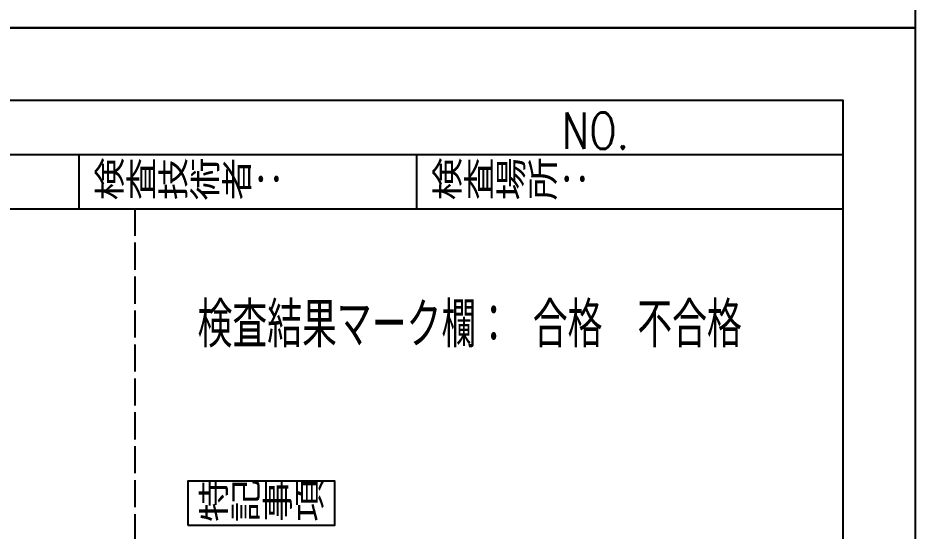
# Model space of a CAD drawing. Header units: millimetres. Extents: x 0 to 29624, y 0 to 14691.
# Drawn here: x 5736 to 6728, y 1820 to 2387 of the extents above; entities that cross this region are included whole.
import ezdxf

# ---------------------------------------------------------------- set-up
doc = ezdxf.new("R2010")
doc.units = ezdxf.units.MM
doc.header["$LTSCALE"] = 5
doc.linetypes.add('DASHED', pattern=[7.5, 6, -1.5])
doc.layers.get('0').update_dxf_attribs({"color": 255})
doc.layers.add('LAYER6', color=7, linetype='Continuous')
doc.layers.add('寸法', color=4, linetype='Continuous')
doc.styles.get("Standard").update_dxf_attribs({"font": 'simplex.shx', "width": 0.7, "height": 2.5, "bigfont": '@extfont2.shx'})
doc.styles.add('SUNPOU', font='simplex.shx', dxfattribs={"width": 0.7, "bigfont": 'extfont2.shx'})

msp = doc.modelspace()

# ---------------------------------------------------------------- linework, layer by layer
at = {"linetype": 'Continuous', "lineweight": -3}
for p, q in [((3444, 2236), (6648, 2236)), ((5804, 2176), (5804, 2236)), ((6177.301, 2176), (6177.301, 2236)), ((3444, 2176), (6648, 2176))]:
    msp.add_line(p, q, dxfattribs=at)
at = {"linetype": 'DASHED', "lineweight": -3}
msp.add_line((5865.799, 2176), (5865.799, 700), dxfattribs=at)
at = {"linetype": 'Continuous', "lineweight": -3}
for points in [[(3364, 4752), (6728, 4752), (6728, 2376), (3364, 2376)], [(3364, 2376), (6728, 2376), (6728, 0), (3364, 0)], [(3444, 2296), (6648, 2296), (6648, 80), (3444, 80)]]:
    msp.add_lwpolyline(points, close=True, dxfattribs=at)
at = {"layer": '寸法', "linetype": 'Continuous'}
msp.add_lwpolyline([(5924.215, 1826.083), (6086.578, 1826.083), (6086.578, 1874.827), (5924.215, 1874.827)], close=True, dxfattribs=at)

# ---------------------------------------------------------------- texts
at = {"layer": 'LAYER6', "color": 0, "linetype": 'Continuous', "lineweight": -3, "width": 0.8}
for s, p in [('NO.', (6337.789, 2242.209)), ('検査技術者：', (5819.744, 2186.926)), ('検査場所：', (6193.044, 2186.926)), ('特記事項', (5935.011, 1831.433))]:
    msp.add_text(s, height=40, dxfattribs=at).set_placement(p)
at = {"layer": 'LAYER6', "color": 0, "linetype": 'Continuous', "lineweight": -3, "style": 'SUNPOU', "width": 0.7}
msp.add_text('検査結果マーク欄： 合格\u3000不合格', height=50, dxfattribs=at).set_placement((5935.011, 2022.796))

doc.saveas('drawing.dxf')
